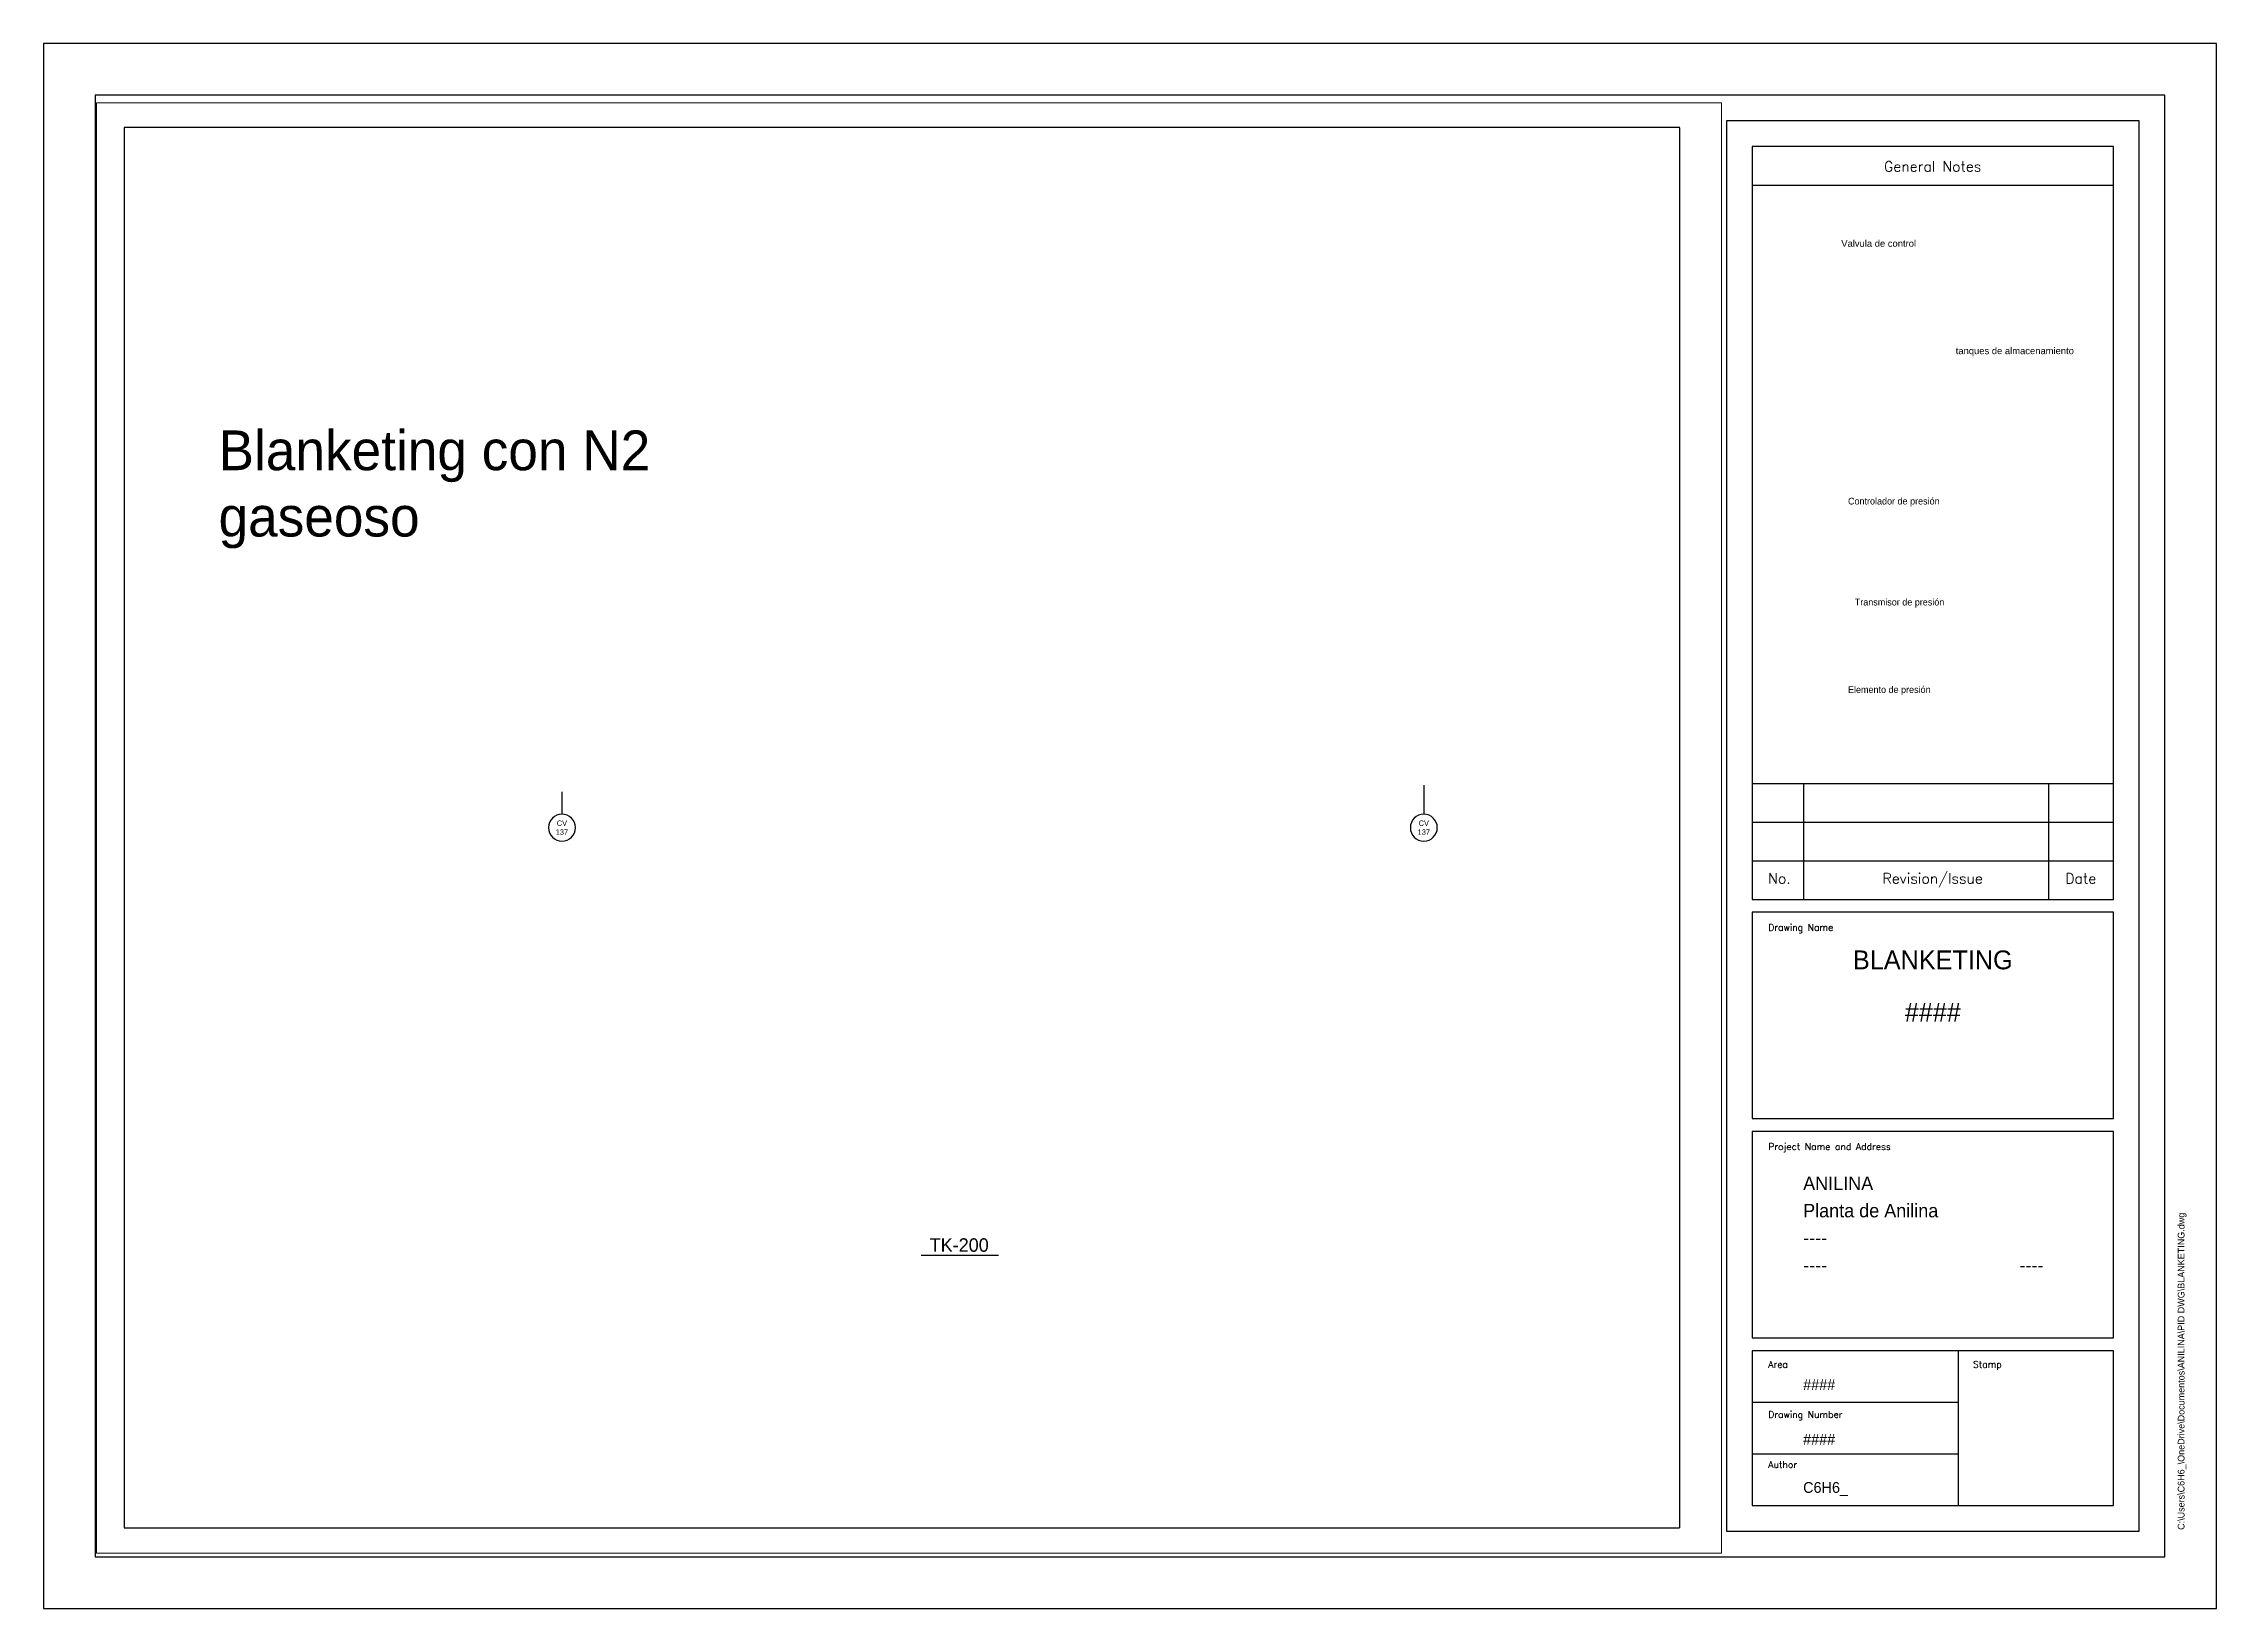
# Paper-space layout 'PID ISO A1 Title Block' of a CAD drawing. Header units: millimetres. Extents: x 0 to 807, y 0 to 581.
# The model-space entities are those that its viewports show. They can reach past a viewport. Long polylines and large blocks are cut down to what shows.
import ezdxf
from ezdxf.enums import TextEntityAlignment as Align

# ---------------------------------------------------------------- set-up
doc = ezdxf.new("R2010")
doc.units = ezdxf.units.MM
doc.linetypes.add('HIDDEN2', pattern=[0.1875, 0.125, -0.0625])
for name, color, linetype in [('Instrument', 250, 'Continuous'), ('Text', 7, 'Continuous'), ('Title Block', 7, 'Continuous')]:
    doc.layers.add(name, color=color, linetype=linetype)
doc.layers.add('no plot', color=41, linetype='HIDDEN2', plot=False)
doc.styles.add('Roman', font='romans')
doc.dimstyles.new('ISO-25', dxfattribs={"dimtxt": 2.5, "dimasz": 2.5, "dimexe": 1.25, "dimexo": 0.625, "dimtad": 1, "dimtxsty": 'Standard', "dimcen": 2.5, "dimadec": 0, "dimazin": 0, "dimtfac": 1, "dimtmove": 0, "dimatfit": 3, "dimfxl": 1, "dimarcsym": 0})

# ---------------------------------------------------------------- blocks, each defined once
blk = doc.blocks.new('PID ISO A1 titleblock')
for p, q in [((806.83, 581.21), (0, 581.21)), ((0, 581.21), (0, 0)), ((806.83, 0), (806.83, 581.21)), ((787.68, 562.06), (19.15, 562.06)), ((19.15, 562.06), (19.15, 19.15)), ((787.68, 19.15), (787.68, 562.06)), ((778.1, 552.48), (624.89, 552.48)), ((624.89, 552.48), (624.89, 28.73)), ((778.1, 28.73), (778.1, 552.48)), ((768.52, 542.91), (634.46, 542.91)), ((634.46, 542.91), (634.46, 263.33)), ((768.52, 263.33), (768.52, 542.91)), ((634.46, 528.54), (768.52, 528.54)), ((634.46, 306.43), (768.52, 306.43)), ((653.61, 263.33), (653.61, 306.43)), ((744.58, 263.33), (744.58, 306.43)), ((634.46, 292.06), (768.52, 292.06)), ((634.46, 277.7), (768.52, 277.7)), ((634.46, 263.33), (768.52, 263.33)), ((768.52, 258.55), (634.46, 258.55)), ((634.46, 258.55), (634.46, 181.94)), ((768.52, 181.94), (768.52, 258.55)), ((634.46, 181.94), (768.52, 181.94)), ((768.52, 177.15), (634.46, 177.15)), ((634.46, 177.15), (634.46, 100.55)), ((768.52, 100.55), (768.52, 177.15)), ((634.46, 100.55), (768.52, 100.55)), ((768.52, 95.76), (634.46, 95.76)), ((634.46, 95.76), (634.46, 38.3)), ((711.07, 38.3), (711.07, 95.76)), ((768.52, 38.3), (768.52, 95.76)), ((634.46, 76.61), (711.07, 76.61)), ((634.46, 57.45), (711.07, 57.45)), ((634.46, 38.3), (768.52, 38.3)), ((624.89, 28.73), (778.1, 28.73)), ((19.15, 19.15), (787.68, 19.15)), ((0, 0), (806.83, 0))]:
    blk.add_line(p, q)
at = {"style": 'Roman'}
for s, height, p in [('General Notes', 3.8303, (701.43, 535.55)), ('No.', 3.83, (644.56, 271.13)), ('Revision/Issue', 3.8303, (701.43, 271.13)), ('Date', 3.83, (756.41, 271.13))]:
    blk.add_text(s, height=height, dxfattribs=at).set_placement(p, align=Align.MIDDLE_CENTER)
for s, height, p in [('Drawing Name', 2.4897, (640.42, 251.69)), ('Project Name and Address', 2.4897, (640.42, 170.3)), ('Area', 2.49, (640.42, 89.42)), ('Stamp', 2.49, (716.43, 89.42)), ('Drawing Number', 2.4897, (640.42, 70.82)), ('Author', 2.49, (640.42, 52.21))]:
    blk.add_text(s, height=height, dxfattribs=at).set_placement(p)
blk = doc.blocks.new('*U11')
at = {"color": 0, "linetype": 'ByBlock', "lineweight": -3}
blk.add_line((-0.565, -0.152), (0.582, -0.152), dxfattribs=at)
at = {"color": 0, "linetype": 'ByBlock', "lineweight": -2}
blk.add_attdef('#(Equipment.Tag)', text='', height=0.2, dxfattribs=at).set_placement((0, 0), align=Align.MIDDLE)
blk = doc.blocks.new('*U58')
at = {"color": 0, "linetype": 'ByBlock', "lineweight": -2}
for start, end in [(0, 180), (180, 0)]:
    blk.add_arc((0, 0), 0.25, start, end, dxfattribs=at)
blk.add_wipeout([(-0.12, 0.149), (0.125, 0.151), (0.125, 0.024), (-0.12, 0.024)], dxfattribs=at)
blk.add_wipeout([(-0.144, -0.024), (0.149, -0.024), (0.149, -0.155), (-0.144, -0.155)], dxfattribs=at)
for tag, p in [('#(TargetObject.Type)', (0, 0.083)), ('#(TargetObject.LoopNumber)', (0, -0.083))]:
    blk.add_attdef(tag, text='', height=0.1, dxfattribs=at).set_placement(p, align=Align.MIDDLE_CENTER)

msp = doc.modelspace()

# ---------------------------------------------------------------- linework, layer by layer
at = {"layer": 'no plot'}
msp.add_lwpolyline([(0, 0), (577.5, 0), (577.5, 520), (0, 520)], close=True, dxfattribs=at)

# ---------------------------------------------------------------- block references
at = {"layer": 'Text', "xscale": 25, "yscale": 25, "zscale": 25}
msp.add_blockref('*U11', (310, 105), dxfattribs=at).add_auto_attribs({'#(Equipment.Tag)': 'TK-200'})

# ---------------------------------------------------------------- texts
at = {"insert": (35, 407.5), "char_height": 14.7689, "attachment_point": 1}
msp.add_mtext_dynamic_manual_height_columns('Blanketing con N2 gaseoso', width=210.9502, gutter_width=73.84, heights=[0], dxfattribs=at)

# ---------------------------------------------------------------- next in the draw order: block references
at = {"layer": 'Instrument', "linetype": 'ByBlock', "xscale": 20, "yscale": 20, "zscale": 20}
for p in [(162.5, 260), (482.5, 260)]:
    msp.add_blockref('*U58', p, dxfattribs=at).add_auto_attribs({'#(TargetObject.Type)': 'CV', '#(TargetObject.LoopNumber)': '137'})

# ---------------------------------------------------------------- next in the draw order: leaders
at = {"layer": 'Instrument', "linetype": 'ByBlock', "has_arrowhead": 0}
for points in [[(482.5, 275.83), (482.5, 265)], [(162.5, 273.33), (162.5, 265)]]:
    msp.add_leader(points, dimstyle='ISO-25', dxfattribs=at)

psp = doc.layouts.new('PID ISO A1 Title Block')

# ---------------------------------------------------------------- block references
psp.add_blockref('PID ISO A1 titleblock', (0, 0))

# ---------------------------------------------------------------- texts
at = {"char_height": 2.5, "attachment_point": 1}
for s, width, insert in [('{\\fArial|b0|i0|c0|p34;Valvula de control }', 55, (667.5, 508.19)), ('{\\fArial|b0|i0|c0|p34;tanques de almacenamiento }', 55, (710, 468.33)), ('Controlador de presión', 55, (670, 412.5)), ('Transmisor de presión', 57.5, (672.5, 375)), ('Elemento de presión', 48.5186, (670, 342.5))]:
    psp.add_mtext_dynamic_manual_height_columns(s, width=width, gutter_width=12.5, heights=[0], dxfattribs=dict(at, insert=insert))
at = {"insert": (792.43, 29.21), "char_height": 2.5, "attachment_point": 1, "rotation": 90}
psp.add_mtext('C:\\\\Users\\\\C6H6_\\\\OneDrive\\\\Documentos\\\\ANILINA\\\\PID DWG\\\\BLANKETING.dwg', dxfattribs=at)
at = {"layer": 'Title Block'}
for s, insert, char_height, attachment_point in [('BLANKETING', (701.49, 244.39), 7, 2), ('ANILINA', (653.34, 160.41), 5, 1), ('Planta de Anilina', (653.34, 150.28), 5, 1), ('----', (653.34, 140.16), 5, 1), ('----', (653.34, 130.03), 5, 1), ('----', (733.69, 130.03), 5, 1), ('####', (653.34, 85.11), 4, 1), ('####', (653.34, 64.85), 4, 1), ('C6H6_', (653.34, 46.96), 4, 1)]:
    psp.add_mtext(s, dxfattribs=dict(at, insert=insert, char_height=char_height, attachment_point=attachment_point))
at = {"layer": 'Title Block', "insert": (701.49, 224.96), "char_height": 7, "width": 88.204, "attachment_point": 2}
psp.add_mtext('####', dxfattribs=at)

# ---------------------------------------------------------------- viewports
at = {"layer": '0', "color": 5}
psp.add_viewport(center=(321.37, 289.84), size=(603.25, 538.6526), view_center_point=(291.37, 259.84), view_height=538.6526, dxfattribs=at)

doc.saveas('drawing.dxf')
